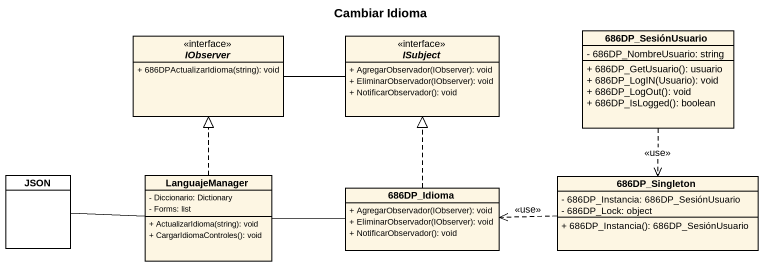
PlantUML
@startuml
title Cambiar Idioma
hide circle
hide empty members
skinparam classAttributeIconSize 0
interface IObserver {
  + 686DPActualizarIdioma(string): void
}
interface ISubject {
  + AgregarObservador(IObserver): void
  + EliminarObservador(IObserver): void
  + NotificarObservador(): void
}
class "686DP_SesiónUsuario" as c686DP_SesiónUsuario {
  - 686DP_NombreUsuario: string
  + 686DP_GetUsuario(): usuario
  + 686DP_LogIN(Usuario): void
  + 686DP_LogOut(): void
  + 686DP_IsLogged(): boolean
}
class "JSON" as JSON_ #FFFFFF
class LanguajeManager {
  - Diccionario: Dictionary
  - Forms: list
  + ActualizarIdioma(string): void
  + CargarIdiomaControles(): void
}
class "686DP_Idioma" as c686DP_Idioma {
  + AgregarObservador(IObserver): void
  + EliminarObservador(IObserver): void
  + NotificarObservador(): void
}
class "686DP_Singleton" as c686DP_Singleton {
  - 686DP_Instancia: 686DP_SesiónUsuario
  - 686DP_Lock: object
  + 686DP_Instancia(): 686DP_SesiónUsuario
}
IObserver -right- ISubject
c686DP_SesiónUsuario ..> c686DP_Singleton : <<use>>
JSON_ -right- LanguajeManager
LanguajeManager .up.|> IObserver
LanguajeManager -right- c686DP_Idioma
c686DP_Idioma .up.|> ISubject
c686DP_Singleton .left.> c686DP_Idioma : <<use>>
@enduml
